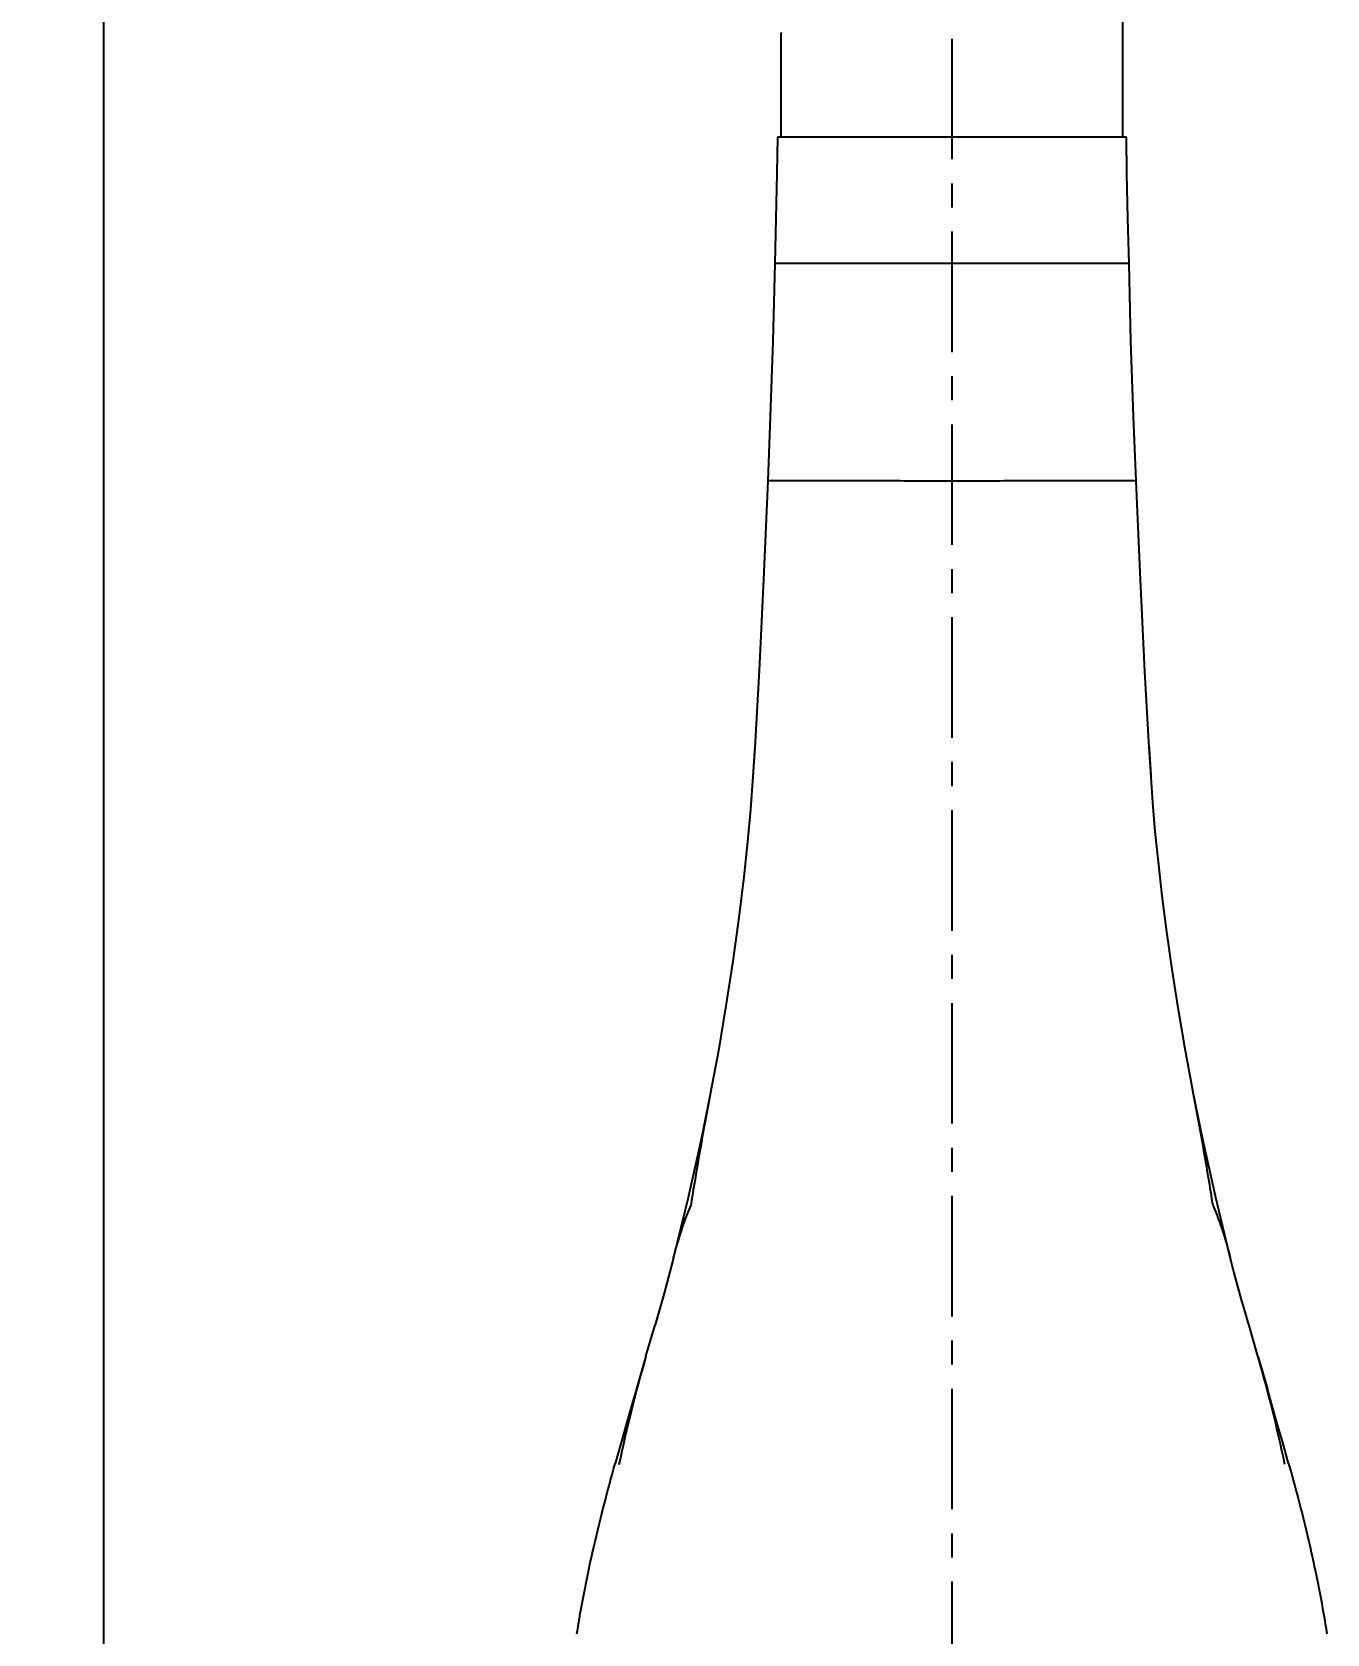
# Model space of a CAD drawing. Header units: millimetres. Extents: x 601 to 1195, y -13 to 407.
# Drawn here: x 716.3 to 784.5, y 160.1 to 244.5 of the extents above; entities that cross this region are included whole.
import ezdxf

# ---------------------------------------------------------------- set-up
doc = ezdxf.new("R2010")
doc.units = ezdxf.units.MM
doc.header["$LTSCALE"] = 0.1
doc.linetypes.add('CENTERX2', pattern=[101.6, 63.5, -12.7, 12.7, -12.7])
doc.layers.add('CENTER', color=1, linetype='CENTERX2')
doc.layers.add('DIM', color=3, linetype='Continuous')
doc.styles.get("Standard").update_dxf_attribs({"font": 'arial.ttf'})
doc.dimstyles.new('ISO-25', dxfattribs={"dimtxt": 2.5, "dimasz": 2.5, "dimexe": 1.25, "dimexo": 0.625, "dimtad": 1, "dimlfac": 1.666667, "dimtxsty": 'Standard', "dimcen": 2.5, "dimadec": 0, "dimazin": 0, "dimtfac": 1, "dimtmove": 0, "dimatfit": 3, "dimfxl": 0, "dimarcsym": 0})

# ---------------------------------------------------------------- blocks, each defined once
blk = doc.blocks.new('*D9')
at = {"layer": 'Defpoints', "color": 0}
for p in [(764.767, 349.88), (720.066, 151.37), (730.413, 151.37)]:
    blk.add_point(p, dxfattribs=at)
at = {"layer": 'DIM', "color": 0, "lineweight": -2}
for p, q in [((764.142, 349.88), (718.816, 349.88)), ((720.066, 347.38), (720.066, 153.87)), ((729.788, 151.37), (718.816, 151.37))]:
    blk.add_line(p, q, dxfattribs=at)
at = {"layer": 'DIM', "color": 0}
for points in [[(719.649, 347.38), (720.482, 347.38), (720.066, 349.88)], [(719.649, 153.87), (720.482, 153.87), (720.066, 151.37)]]:
    blk.add_solid(points, dxfattribs=at)
at = {"layer": 'DIM', "color": 0, "insert": (717.938, 251.662), "char_height": 2.5, "attachment_point": 5, "rotation": 90}
blk.add_mtext('330,85', dxfattribs=at)

msp = doc.modelspace()

# ---------------------------------------------------------------- linework, layer by layer
for p, q in [((773.7417, 238.9703), (773.7417, 262.9703)), ((755.7417, 238.9703), (755.7417, 244.3703)), ((773.9278, 238.9703), (755.5557, 238.9703)), ((757.2679, 232.3222), (755.4148, 232.3222)), ((764.7417, 232.3222), (757.2679, 232.3222)), ((772.2156, 232.3222), (764.7417, 232.3222)), ((774.0677, 232.3232), (772.2156, 232.3222)), ((754.5877, 210.8862), (754.3572, 206.8245)), ((754.3572, 206.8245), (754.3469, 206.6565)), ((775.2086, 205.5387), (775.1253, 206.841)), ((775.1264, 206.8224), (775.129, 206.7808)), ((775.129, 206.7808), (775.2166, 205.3731)), ((754.3469, 206.6565), (754.2591, 205.2502)), ((752.0333, 188.6569), (752.0303, 188.6412)), ((750.0798, 179.9451), (750.0823, 179.9547)), ((779.401, 179.9552), (779.4013, 179.9543)), ((748.6274, 174.756), (749.1094, 176.422)), ((748.6274, 174.756), (748.131, 173.0448)), ((780.8535, 174.7649), (781.3524, 173.0451)), ((747.322, 170.216), (747.0087, 169.1046))]:
    msp.add_line(p, q)
for points in [[(755.5546, 238.9703), (755.5257, 237.0594), (755.4701, 234.6976), (755.4148, 232.3222)], [(774.0687, 232.323), (774.0134, 234.6967), (773.9578, 237.0589), (773.9289, 238.9703)], [(755.4156, 232.3223), (755.3141, 228.2326), (755.1774, 224.2558), (755.0422, 220.8735)], [(774.4413, 220.8735), (774.3061, 224.2557), (774.1693, 228.2325), (774.0678, 232.3232)], [(755.0422, 220.8735), (754.8373, 216.0576), (754.5877, 210.8862)], [(775.1264, 206.8224), (774.8988, 210.8275), (774.6471, 216.0373), (774.4413, 220.8735)], [(754.3586, 206.8464), (754.2596, 205.3122), (754.1302, 203.561), (753.9815, 201.881), (753.7847, 200.0129), (753.5234, 197.8704), (753.2064, 195.5793), (752.8425, 193.2217), (752.4399, 190.8535), (752.0333, 188.6569)], [(777.4519, 188.6478), (777.3952, 188.944), (777.0089, 191.0493), (776.6588, 193.1121), (776.3426, 195.1362), (776.06, 197.1186), (775.8157, 199.018), (775.6124, 200.7971), (775.4532, 202.4), (775.3246, 203.9234), (775.2086, 205.5387)], [(752.0297, 188.6387), (751.5468, 186.2676), (750.8691, 183.1923), (750.0823, 179.9547)], [(779.401, 179.9552), (778.6166, 183.1832), (777.9362, 186.2696), (777.4524, 188.6477)], [(750.0845, 179.9416), (749.9796, 179.5427), (749.562, 178.0135), (749.1094, 176.422)], [(780.8533, 174.7649), (780.4229, 176.2521), (779.9817, 177.7978), (779.5743, 179.2777), (779.3958, 179.9529)], [(748.131, 173.0448), (747.8519, 172.0781), (747.5704, 171.0934), (747.322, 170.216)], [(782.4748, 169.1046), (782.1614, 170.2161), (781.913, 171.0936), (781.6315, 172.0784), (781.3524, 173.0451)]]:
    msp.add_lwpolyline(points)
for centre, radius, start, end in [((746.0234, 246.3144), 9.9108, 348.688021, 349.549535), ((822.7781, 153.2385), 77.2097, 163.818021, 168.186304), ((705.7666, 153.0042), 78.1765, 11.853423, 16.155357)]:
    msp.add_arc(centre, radius, start, end)
for points, knots in [([(764.7417, 220.8526), (764.1371, 220.856), (762.924, 220.8623), (761.4149, 220.8692), (760.2253, 220.874), (759.3743, 220.877), (758.5695, 220.8795), (757.8254, 220.8813), (757.1564, 220.8822), (756.5738, 220.8822), (756.1464, 220.8816), (755.8535, 220.8808), (755.6718, 220.8801), (755.5154, 220.8793), (755.3833, 220.8784), (755.2748, 220.8775), (755.1889, 220.8766), (755.131, 220.8758), (755.0954, 220.8751), (755.076, 220.8749), (755.0618, 220.8742), (755.0507, 220.8746), (755.0464, 220.8731), (755.0422, 220.8741), (755.0422, 220.8735)], [0, 0, 0, 0, 0.1870084, 0.3752224, 0.4667468, 0.5549299, 0.6384322, 0.7156746, 0.7850585, 0.8453602, 0.8958719, 0.9172471, 0.9359531, 0.9520526, 0.9656364, 0.9767953, 0.9856203, 0.9922026, 0.9946882, 0.9966668, 0.9981628, 0.9992005, 0.9998044, 1, 1, 1, 1]), ([(774.4413, 220.8735), (774.4413, 220.8741), (774.4371, 220.8731), (774.4327, 220.8746), (774.4217, 220.8742), (774.4075, 220.8749), (774.3881, 220.8751), (774.3525, 220.8758), (774.2946, 220.8766), (774.2087, 220.8775), (774.1002, 220.8784), (773.9681, 220.8793), (773.8117, 220.8801), (773.63, 220.8808), (773.3371, 220.8816), (772.9097, 220.8822), (772.3271, 220.8822), (771.6581, 220.8813), (770.914, 220.8795), (770.1092, 220.877), (769.2582, 220.874), (768.0686, 220.8692), (766.5595, 220.8623), (765.3464, 220.856), (764.7417, 220.8526)], [0, 0, 0, 0, 0.0001956, 0.0007995, 0.0018372, 0.0033332, 0.0053118, 0.0077974, 0.0143797, 0.0232047, 0.0343636, 0.0479474, 0.0640469, 0.0827529, 0.1041281, 0.1546398, 0.2149415, 0.2843254, 0.3615677, 0.4450701, 0.5332532, 0.6247776, 0.8129916, 1, 1, 1, 1]), ([(752.0302, 188.6414), (751.9331, 188.1381), (751.5605, 186.156), (751.2247, 184.167), (750.9884, 182.6814)], [0, 0, 0, 0, 0.2541356, 1, 1, 1, 1]), ([(778.4943, 182.6812), (778.4158, 183.174), (778.0922, 185.1671), (777.74, 187.1556), (777.4523, 188.6483)], [0, 0, 0, 0, 0.2471416, 1, 1, 1, 1]), ([(750.0823, 179.9547), (750.2018, 180.4123), (750.4618, 181.3347), (750.795, 182.2346), (750.9881, 182.6794)], [0, 0, 0, 0, 0.4937684, 1, 1, 1, 1]), ([(778.4945, 182.6802), (778.6877, 182.2352), (779.0219, 181.3354), (779.2815, 180.4127), (779.401, 179.9552)], [0, 0, 0, 0, 0.5064228, 1, 1, 1, 1]), ([(744.9921, 160.1287), (745.2187, 161.5668), (745.8052, 164.5806), (746.5689, 167.5537), (747.0085, 169.1046)], [0, 0, 0, 0, 0.4745349, 1, 1, 1, 1]), ([(782.4749, 169.1047), (782.9146, 167.5537), (783.6783, 164.5806), (784.2648, 161.5668), (784.4914, 160.1287)], [0, 0, 0, 0, 0.5254652, 1, 1, 1, 1])]:
    msp.add_open_spline(points, degree=3, knots=knots)
at = {"layer": 'CENTER'}
msp.add_line((764.7417, 355.9256), (764.7417, 73.633), dxfattribs=at)

# ---------------------------------------------------------------- dimensions: what is measured, and where the dimension line sits
at = {"layer": 'DIM'}
dim = msp.add_linear_dim(base=(720.0657, 151.3703), p1=(764.7668, 349.8803), p2=(730.4127, 151.3703), angle=90, dimstyle='ISO-25', dxfattribs=at)
dim.commit()
dim.dimension.update_dxf_attribs({"geometry": '*D9', "text_midpoint": (720.0657, 251.6624), "dimtype": 160})

doc.saveas('drawing.dxf')
